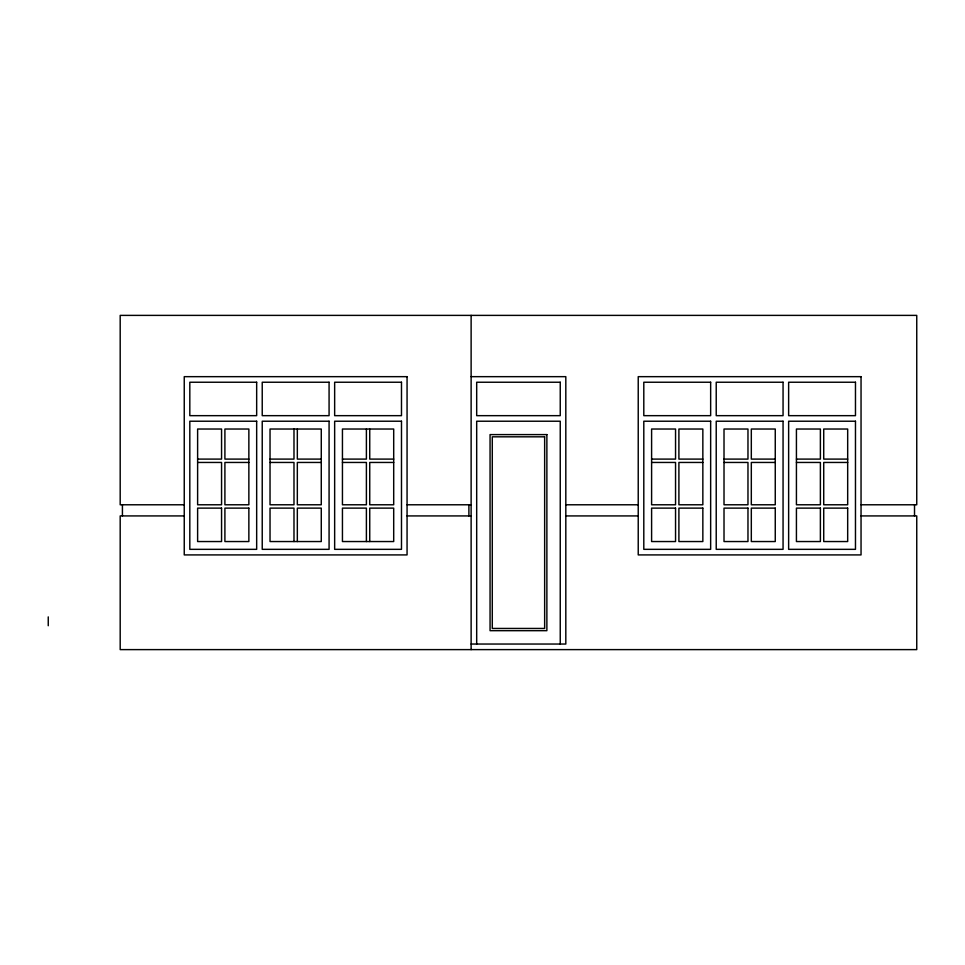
<?xml version="1.0" encoding="UTF-8"?>
<svg xmlns="http://www.w3.org/2000/svg" width="965" height="965" viewBox="0 0 965 965"><rect width="100%" height="100%" fill="white"/><g stroke="black" fill="none" stroke-linecap="round" stroke-linejoin="round"><path stroke-width="1.45" d="M471.125 376.664L565.816 376.664L565.816 644.041L471.125 644.041M197.62 459.099L221.564 459.099L221.564 429.027L197.62 429.027L197.62 504.779L221.564 504.779L221.564 462.452L197.62 462.452M248.861 459.099L224.905 459.099L224.905 429.027L248.861 429.027L248.861 504.779L224.905 504.779L224.905 462.452L248.861 462.452M270.031 459.099L293.987 459.099L293.987 429.027M321.273 459.099L297.329 459.099L297.329 429.027M342.442 459.099L366.398 459.099L366.398 429.027M393.696 459.099L369.74 459.099L369.74 429.027M651.604 459.099L675.548 459.099L675.548 429.027L651.604 429.027L651.604 504.779L675.548 504.779L675.548 462.452L651.604 462.452M702.846 459.099L678.902 459.099L678.902 429.027L702.846 429.027L702.846 504.779L678.902 504.779L678.902 462.452L702.846 462.452M724.015 459.099L747.972 459.099L747.972 429.027L724.015 429.027L724.015 504.779L747.972 504.779L747.972 462.452L724.015 462.452M775.257 459.099L751.313 459.099L751.313 429.027L775.257 429.027L775.257 504.779L751.313 504.779L751.313 462.452L775.257 462.452M796.427 459.099L820.383 459.099L820.383 429.027L796.427 429.027L796.427 504.779L820.383 504.779L820.383 462.452L796.427 462.452M847.68 459.099L823.724 459.099L823.724 429.027L847.68 429.027L847.68 504.779L823.724 504.779L823.724 462.452L847.68 462.452M270.031 462.452L293.987 462.452L293.987 504.779L270.031 504.779L270.031 429.027L321.273 429.027L321.273 504.779L297.329 504.779L297.329 462.452L321.273 462.452M342.442 462.452L366.398 462.452L366.398 504.779L342.442 504.779L342.442 429.027L393.696 429.027L393.696 504.779L369.74 504.779L369.74 462.452L393.696 462.452M184.243 504.779L120.191 504.779L120.191 315.386L916.75 315.386L916.75 504.779L861.045 504.779M407.061 504.779L471.125 504.779M565.816 504.779L638.227 504.779M184.243 515.925L120.191 515.925L120.191 649.614L916.75 649.614L916.75 515.925L861.045 515.925M407.061 515.925L471.125 515.925M565.816 515.925L638.227 515.925M914.518 504.779L914.518 515.925M560.243 644.041L560.243 421.223L476.686 421.223L476.686 644.041M471.125 315.386L471.125 649.614M468.894 504.779L468.894 515.925M369.74 541.546L369.74 508.121L393.696 508.121L393.696 541.546L342.442 541.546L342.442 508.121L366.398 508.121L366.398 541.546M297.329 541.546L297.329 508.121L321.273 508.121L321.273 541.546L270.031 541.546L270.031 508.121L293.987 508.121L293.987 541.546M122.422 504.779L122.422 515.925M48.25 616.888L48.25 625.73M407.061 376.664L184.243 376.664L184.243 554.911L407.061 554.911L407.061 376.664M861.045 376.664L638.227 376.664L638.227 554.911L861.045 554.911L861.045 376.664M256.666 382.237L189.816 382.237L189.816 415.662L256.666 415.662L256.666 382.237M329.077 382.237L262.227 382.237L262.227 415.662L329.077 415.662L329.077 382.237M401.488 382.237L334.65 382.237L334.65 415.662L401.488 415.662L401.488 382.237M560.243 382.237L476.686 382.237L476.686 415.662L560.243 415.662L560.243 382.237M710.65 382.237L643.8 382.237L643.8 415.662L710.65 415.662L710.65 382.237M783.061 382.237L716.223 382.237L716.223 415.662L783.061 415.662L783.061 382.237M855.473 382.237L788.634 382.237L788.634 415.662L855.473 415.662L855.473 382.237M256.666 421.223L189.816 421.223L189.816 549.338L256.666 549.338L256.666 421.223M329.077 421.223L262.227 421.223L262.227 549.338L329.077 549.338L329.077 421.223M401.488 421.223L334.65 421.223L334.65 549.338L401.488 549.338L401.488 421.223M710.65 421.223L643.8 421.223L643.8 549.338L710.65 549.338L710.65 421.223M783.061 421.223L716.223 421.223L716.223 549.338L783.061 549.338L783.061 421.223M855.473 421.223L788.634 421.223L788.634 549.338L855.473 549.338L855.473 421.223M546.878 434.6L490.063 434.6L490.063 630.676L546.878 630.676L546.878 434.6M544.646 436.819L492.283 436.819L492.283 628.444L544.646 628.444L544.646 436.819M221.564 508.121L197.62 508.121L197.62 541.546L221.564 541.546L221.564 508.121M248.861 508.121L224.905 508.121L224.905 541.546L248.861 541.546L248.861 508.121M675.548 508.121L651.604 508.121L651.604 541.546L675.548 541.546L675.548 508.121M702.846 508.121L678.902 508.121L678.902 541.546L702.846 541.546L702.846 508.121M747.972 508.121L724.015 508.121L724.015 541.546L747.972 541.546L747.972 508.121M775.257 508.121L751.313 508.121L751.313 541.546L775.257 541.546L775.257 508.121M820.383 508.121L796.427 508.121L796.427 541.546L820.383 541.546L820.383 508.121M847.68 508.121L823.724 508.121L823.724 541.546L847.68 541.546L847.68 508.121"/></g></svg>
